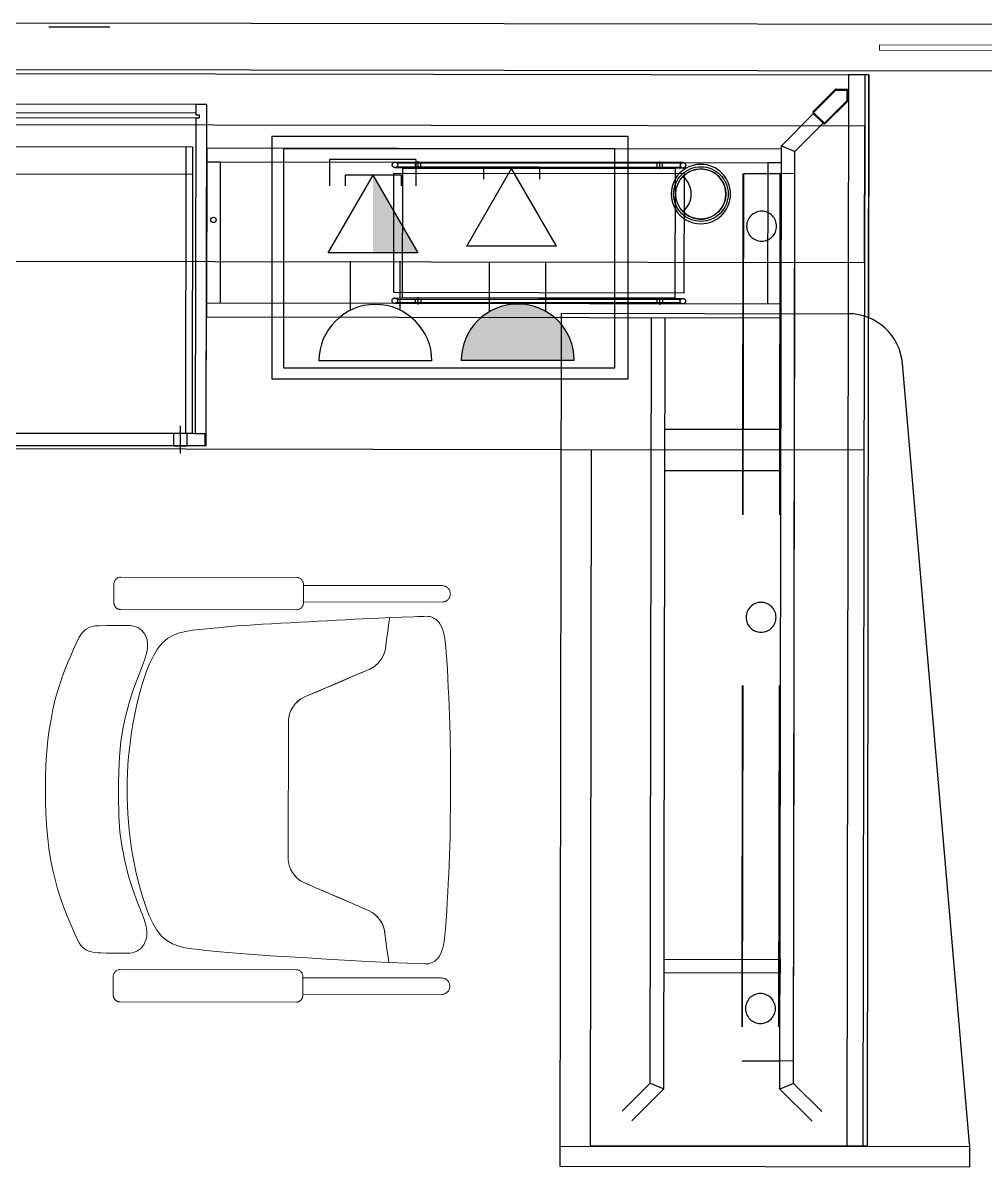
# Model space of a CAD drawing. Header units: inches. Extents: x 78 to 199, y 70 to 92.
# Drawn here: x 131.69 to 133.1, y 78.799 to 80.476 of the extents above; entities that cross this region are included whole.
import ezdxf
from ezdxf.enums import TextEntityAlignment as Align

# ---------------------------------------------------------------- set-up
doc = ezdxf.new("R2010")
doc.units = ezdxf.units.IN
doc.header["$MEASUREMENT"] = 0
for name, pattern in [('ACAD_ISO02W100', [15, 12, -3]), ('ACAD_ISO03W100', [30, 12, -18]), ('DASHED', [0.75, 0.5, -0.25]), ('DGN Style 2', [0.635854, 0.381513, -0.254342]), ('DGN Style 5', [15.868117, 6.800621, -9.067495]), ('HIDDEN', [0.375, 0.25, -0.125]), ('HIDDEN2', [0.1875, 0.125, -0.0625])]:
    doc.linetypes.add(name, pattern=pattern)
for name, color, linetype in [('1501', 6, 'Continuous'), ('A002_Pen02', 2, 'Continuous'), ('columns', 6, 'Continuous'), ('DIM', 152, 'Continuous'), ('EL. BLOCK', 3, 'Continuous'), ('ELE-OBJ', 7, 'Continuous'), ('ELEC-NORMAL', 7, 'Continuous'), ('Elevation', 1, 'Continuous'), ('L.C Risers', 130, 'Continuous'), ('PW', 4, 'Continuous')]:
    doc.layers.add(name, color=color, linetype=linetype)
doc.layers.add('A000_Non-Print', color=190, linetype='Continuous', plot=False)
for name, color, linetype, lineweight in [('ELECTRICAL', 3, 'Continuous', 9), ('GLASS-EEE', 140, 'Continuous', 5), ('HIDDEN-EEE', 6, 'HIDDEN', 9)]:
    doc.layers.add(name, color=color, linetype=linetype, lineweight=lineweight)
doc.layers.add('GOLDCLADDING', color=7, linetype='Continuous', true_color=0xffc20a)
doc.styles.add('ROMANS', font='romans.shx')

# ---------------------------------------------------------------- blocks, each defined once
blk = doc.blocks.new('GRWRFHRH')
at = {"color": 252, "ltscale": 3}
for p, q in [((-6.6849, 7.8037), (-8.4485, 7.8063)), ((-8.4486, 7.7383), (-6.685, 7.7357))]:
    blk.add_line(p, q, dxfattribs=at)
at = {"color": 252, "linetype": 'ACAD_ISO02W100', "ltscale": 3}
for p, q in [((-7.0786, 7.7303), (-7.0809, 6.1613)), ((-7.0486, 7.7302), (-7.0786, 7.7303)), ((-7.0509, 6.1612), (-7.0486, 7.7302)), ((-7.1769, 7.6264), (-7.1298, 7.6734)), ((-7.1569, 7.6181), (-7.1156, 7.6592)), ((-8.0187, 7.6227), (-8.0191, 7.3757)), ((-7.1769, 7.6214), (-8.0187, 7.6227)), ((-7.1789, 6.2444), (-7.1769, 7.6264)), ((-7.1769, 7.6264), (-7.1569, 7.6181)), ((-7.1589, 6.2527), (-7.1569, 7.6181)), ((-8.0188, 7.6027), (-7.9988, 7.6026)), ((-8.0188, 7.6027), (-7.1769, 7.6014)), ((-7.9988, 7.6026), (-7.9991, 7.3956)), ((-7.1969, 7.6014), (-7.1972, 7.3944)), ((-7.1769, 7.6014), (-7.1969, 7.6014)), ((-7.1772, 7.3944), (-8.0191, 7.3957)), ((-7.1773, 7.3744), (-7.1772, 7.3944)), ((-7.0569, 6.1612), (-7.0551, 7.3766)), ((-8.0191, 7.3757), (-7.1773, 7.3744)), ((-7.3689, 6.253), (-7.3673, 7.3747)), ((-7.3489, 6.2447), (-7.3473, 7.3747)), ((-7.1775, 7.2104), (-7.3475, 7.2107)), ((-7.0554, 7.1802), (-7.4994, 7.1809)), ((-7.4554, 7.1808), (-7.4569, 6.1618)), ((-7.3476, 7.1507), (-7.1776, 7.1504)), ((-7.3487, 6.4347), (-7.1787, 6.4344)), ((-7.1787, 6.4344), (-7.1787, 6.4144)), ((-7.1787, 6.4144), (-7.3487, 6.4147)), ((-7.3689, 6.253), (-7.4102, 6.2118)), ((-7.3689, 6.253), (-7.3489, 6.2447)), ((-7.1589, 6.2527), (-7.1789, 6.2444)), ((-7.1589, 6.2527), (-7.1178, 6.2114)), ((-7.3489, 6.2447), (-7.3961, 6.1977)), ((-7.1789, 6.2444), (-7.1319, 6.1973)), ((-7.4569, 6.1618), (-7.0569, 6.1612)), ((-7.0809, 6.1613), (-7.0509, 6.1612))]:
    blk.add_line(p, q, dxfattribs=at)
at = {"color": 252}
for p, q in [((-7.1301, 7.6766), (-7.0979, 7.7087)), ((-7.1292, 7.6757), (-7.097, 7.7078)), ((-7.0965, 7.7093), (-7.0816, 7.7093)), ((-7.0965, 7.708), (-7.0816, 7.708)), ((-7.0809, 7.7073), (-7.0809, 7.6924)), ((-7.0796, 7.7073), (-7.0796, 7.6924)), ((-7.0811, 7.6919), (-7.1133, 7.6598)), ((-7.0802, 7.691), (-7.1125, 7.6589)), ((-7.1153, 7.6589), (-7.1301, 7.6738)), ((-7.1144, 7.6598), (-7.1292, 7.6746))]:
    blk.add_line(p, q, dxfattribs=at)
at = {"color": 252, "linetype": 'DGN Style 2', "ltscale": 30}
for p, q in [((-8.0187, 7.6867), (-8.4187, 7.6873)), ((-8.0187, 7.6867), (-8.0347, 7.6867)), ((-8.0347, 7.6867), (-8.0347, 7.6717)), ((-8.0194, 7.2047), (-8.0187, 7.6867)), ((-8.0194, 7.1867), (-8.0187, 7.6867)), ((-8.4027, 7.6752), (-8.0347, 7.6747)), ((-8.0347, 7.6667), (-8.4027, 7.6672)), ((-8.0347, 7.6667), (-8.0354, 7.2047)), ((-8.0347, 7.6747), (-8.0347, 7.6717)), ((-8.0347, 7.6717), (-8.0297, 7.6717)), ((-8.0297, 7.6667), (-8.0347, 7.6667)), ((-8.0297, 7.6717), (-8.0297, 7.6667)), ((-8.3981, 7.6252), (-8.0393, 7.6247)), ((-8.0493, 7.6247), (-8.05, 7.2047)), ((-8.0393, 7.6247), (-8.04, 7.2047)), ((-8.3982, 7.5852), (-8.0394, 7.5847)), ((-8.0574, 7.2159, 0.1342), (-8.0574, 7.1756, 0.1342)), ((-8.4134, 7.2053), (-8.0254, 7.2047)), ((-8.04, 7.2047), (-8.3988, 7.2052)), ((-8.0674, 7.2047, 0.1342), (-8.0674, 7.1867, 0.1342)), ((-8.0474, 7.2047, 0.1342), (-8.0674, 7.2047, 0.1342)), ((-8.0474, 7.1867, 0.1342), (-8.0474, 7.2047, 0.1342)), ((-8.0354, 7.2047), (-8.0194, 7.2047)), ((-8.0254, 7.2047), (-8.0214, 7.2047)), ((-8.0214, 7.2047), (-8.0214, 7.1957)), ((-8.0214, 7.1957), (-8.0214, 7.1867)), ((-8.4194, 7.1873), (-8.0194, 7.1867)), ((-8.0214, 7.1867), (-8.4174, 7.1873)), ((-8.0674, 7.1867, 0.1342), (-8.0474, 7.1867, 0.1342))]:
    blk.add_line(p, q, dxfattribs=at)
at = {"color": 252, "linetype": 'DGN Style 5', "ltscale": 3}
for p, q in [((-7.3209, 7.6016), (-7.7429, 7.6023)), ((-7.7429, 7.5943), (-7.3209, 7.5936)), ((-7.3241, 7.6001), (-7.7398, 7.6008)), ((-7.7398, 7.5958), (-7.3241, 7.5951)), ((-7.7317, 7.4037), (-7.7314, 7.5937)), ((-7.7314, 7.5937), (-7.3324, 7.5931)), ((-7.7089, 7.5927), (-7.7089, 7.6037)), ((-7.3549, 7.5922), (-7.3549, 7.6032)), ((-7.3241, 7.6001), (-7.3241, 7.6001)), ((-7.7447, 7.4113), (-7.7445, 7.5863)), ((-7.7445, 7.5863), (-7.3195, 7.5856)), ((-7.3324, 7.5931), (-7.3327, 7.4031)), ((-7.3195, 7.5856), (-7.3197, 7.4106)), ((-7.3197, 7.4106), (-7.7447, 7.4113)), ((-7.7432, 7.4033), (-7.3212, 7.4026)), ((-7.3212, 7.3946), (-7.7432, 7.3953)), ((-7.7401, 7.4017), (-7.3244, 7.4011)), ((-7.3244, 7.3961), (-7.7401, 7.3968)), ((-7.3327, 7.4031), (-7.7317, 7.4037)), ((-7.7092, 7.4047), (-7.7092, 7.3937)), ((-7.3552, 7.4042), (-7.3552, 7.3932)), ((-7.3244, 7.3961), (-7.3244, 7.3961))]:
    blk.add_line(p, q, dxfattribs=at)
at = {"color": 252, "linetype": 'DASHED'}
for p, q in [((-7.2331, 7.5855, -0.0032), (-7.235, 6.2855, -0.0032)), ((-7.2327, 7.5855, -0.0032), (-7.2347, 6.2855, -0.0032)), ((-7.2327, 7.5855, -0.0032), (-7.2347, 6.2855, -0.0032)), ((-7.2324, 7.5855, -0.0032), (-7.2343, 6.2855, -0.0032)), ((-7.2331, 7.5855, -0.0032), (-7.1782, 7.5854, -0.0032)), ((-7.157, 7.5854, -0.0032), (-7.231, 7.5855, -0.0032)), ((-7.1789, 7.5854, -0.0032), (-7.1809, 6.2854, -0.0032)), ((-7.1782, 7.5854, -0.0032), (-7.1801, 6.2854, -0.0032)), ((-7.1589, 6.2854, -0.0032), (-7.157, 7.5854, -0.0032)), ((-7.235, 6.2855, -0.0032), (-7.1801, 6.2854, -0.0032)), ((-7.1589, 6.2854, -0.0032), (-7.2329, 6.2855, -0.0032))]:
    blk.add_line(p, q, dxfattribs=at)
at = {"color": 252, "lineweight": 25}
for p, q in [((-7.501, 6.1309), (-7.4991, 7.3809)), ((-7.4991, 7.3809), (-7.079, 7.3803)), ((-6.9011, 6.1642), (-6.9994, 7.3071)), ((-6.901, 6.13), (-6.9009, 6.1598)), ((-6.901, 6.13), (-7.501, 6.1309))]:
    blk.add_line(p, q, dxfattribs=at)
at = {"color": 252, "linetype": 'DGN Style 5', "ltscale": 3}
for centre in [(-7.7429, 7.5983), (-7.3209, 7.5976), (-7.7432, 7.3993), (-7.3212, 7.3986)]:
    blk.add_circle(centre, 0.004, dxfattribs=at)
at = {"color": 252, "linetype": 'ACAD_ISO02W100', "ltscale": 3}
blk.add_circle((-7.2948, 7.5556), 0.04, dxfattribs=at)
at = {"color": 252, "ltscale": 3}
blk.add_circle((-8.0089, 7.5177), 0.004, dxfattribs=at)
at = {"color": 252}
for centre, radius, start, end in [((-7.0965, 7.7073), 0.002, 89.915, 134.915), ((-7.0965, 7.7073), 0.00075, 89.915, 134.915), ((-7.0816, 7.7073), 0.002, 359.915, 89.915), ((-7.0816, 7.7073), 0.00075, 359.915, 89.915), ((-7.0816, 7.6924), 0.00075, 314.915, 359.915), ((-7.0816, 7.6924), 0.002, 314.915, 359.915), ((-7.1287, 7.6752), 0.002, 134.915, 224.915), ((-7.1287, 7.6752), 0.00075, 134.915, 224.915), ((-7.1139, 7.6603), 0.002, 224.915, 314.915), ((-7.1139, 7.6603), 0.00075, 224.915, 314.915)]:
    blk.add_arc(centre, radius, start, end, dxfattribs=at)
at = {"color": 252, "lineweight": 25}
for centre, radius, start, end in [((-7.0791, 7.3003), 0.08, 4.915, 89.915), ((-6.9509, 6.1599), 0.05, 359.915, 4.915)]:
    blk.add_arc(centre, radius, start, end, dxfattribs=at)
at = {"color": 252, "linetype": 'DASHED', "extrusion": (0, 0, -1)}
for centre, major_axis, start_param, end_param in [((-7.2058, 7.5085, -0.0032), (-0.0155, 0.0155), 0.786882, 7.070067), ((-7.2066, 6.9355, -0.0032), (0.0155, 0.0155), -0.783914, 5.499271), ((-7.2075, 6.3624, -0.0032), (-0.0155, 0.0155), 0.786882, 7.070067)]:
    blk.add_ellipse(centre, major_axis=major_axis, ratio=1, start_param=start_param, end_param=end_param, dxfattribs=at)
at = {"layer": '1501', "color": 252}
blk.add_lwpolyline([(-7.3211, 7.5812, -0.461701), (-7.3212, 7.53, 2.461701)], format="xyb", close=True, dxfattribs=at)
at = {"layer": 'A000_Non-Print', "color": 252}
for p, q in [((-7.0547, 7.6552), (-8.4427, 7.6573)), ((-7.055, 7.4552), (-7.0547, 7.6552)), ((-8.443, 7.4573), (-7.055, 7.4552))]:
    blk.add_line(p, q, dxfattribs=at)
at = {"layer": 'A002_Pen02', "color": 252}
for p, q in [((-8.4486, 7.7323), (-7.0486, 7.7302)), ((-7.0546, 7.7302), (-7.0551, 7.3766)), ((-7.0486, 7.7302), (-7.0491, 7.3744)), ((-7.4994, 7.1809), (-8.4494, 7.1823))]:
    blk.add_line(p, q, dxfattribs=at)
at = {"layer": 'A002_Pen02', "color": 252, "linetype": 'DGN Style 5'}
for p, q in [((-7.7129, 7.5957), (-7.7129, 7.6007)), ((-7.7049, 7.5957), (-7.7049, 7.6007)), ((-7.3589, 7.5952), (-7.3589, 7.6002)), ((-7.3509, 7.5952), (-7.3509, 7.6002)), ((-7.7132, 7.4017), (-7.7132, 7.3967)), ((-7.7052, 7.4017), (-7.7052, 7.3967)), ((-7.3592, 7.4012), (-7.3592, 7.3962)), ((-7.3512, 7.4012), (-7.3512, 7.3962))]:
    blk.add_line(p, q, dxfattribs=at)
at = {"layer": 'A002_Pen02', "color": 252, "linetype": 'ACAD_ISO03W100'}
blk.add_line((-7.5009, 6.1609), (-6.9009, 6.16), dxfattribs=at)
at = {"layer": 'columns', "color": 252}
blk.add_line((-8.2498, 7.8004), (-8.1605, 7.8006), dxfattribs=at)
at = {"layer": 'DIM', "color": 252}
for points in [[(-7.2949, 7.5121, 1), (-7.2948, 7.5991, 1)], [(-7.2948, 7.5923, -1), (-7.2949, 7.5189, -1)]]:
    blk.add_lwpolyline(points, format="xyb", close=True, dxfattribs=at)
at = {"layer": 'GLASS-EEE', "color": 252, "ltscale": 3}
for p, q in [((-6.6849, 7.7737), (-7.0329, 7.7742)), ((-7.0329, 7.7742), (-7.0329, 7.7662)), ((-7.0329, 7.7662), (-6.6849, 7.7657))]:
    blk.add_line(p, q, dxfattribs=at)
at = {"layer": 'HIDDEN-EEE', "color": 252, "linetype": 'HIDDEN2', "ltscale": 300}
for p, q in [((-7.887, 6.9939), (-8.1447, 6.9943)), ((-8.1547, 6.9843), (-8.1547, 6.9569)), ((-7.8771, 6.9565), (-7.877, 6.9839)), ((-7.877, 6.9822), (-7.6738, 6.9819)), ((-7.8771, 6.9582), (-7.6738, 6.9579)), ((-8.1448, 6.9469), (-7.8871, 6.9465)), ((-8.1763, 6.9231, 0.4194), (-8.1819, 6.9228, 0.4194)), ((-8.1648, 6.9235, 0.4194), (-8.1763, 6.9231, 0.4194)), ((-8.1564, 6.9236, 0.4194), (-8.1648, 6.9235, 0.4194)), ((-8.1479, 6.9236, 0.4194), (-8.1564, 6.9236, 0.4194)), ((-8.1384, 6.9234, 0.4194), (-8.1479, 6.9236, 0.4194)), ((-8.13, 6.9233, 0.4194), (-8.1384, 6.9234, 0.4194)), ((-8.1262, 6.9227, 0.4194), (-8.13, 6.9233, 0.4194)), ((-7.9621, 6.9237), (-7.9742, 6.9228)), ((-7.9497, 6.9245), (-7.9621, 6.9237)), ((-7.9368, 6.9253), (-7.9497, 6.9245)), ((-7.9237, 6.926), (-7.9368, 6.9253)), ((-7.9102, 6.9268), (-7.9237, 6.926)), ((-7.8967, 6.9275), (-7.9102, 6.9268)), ((-7.883, 6.9282), (-7.8967, 6.9275)), ((-7.8693, 6.929), (-7.883, 6.9282)), ((-7.8556, 6.9298), (-7.8693, 6.929)), ((-7.8421, 6.9305), (-7.8556, 6.9298)), ((-7.8288, 6.9313), (-7.8421, 6.9305)), ((-7.8157, 6.932), (-7.8288, 6.9313)), ((-7.803, 6.9327), (-7.8157, 6.932)), ((-7.7907, 6.9333), (-7.803, 6.9327)), ((-7.7789, 6.9339), (-7.7907, 6.9333)), ((-7.7677, 6.9343), (-7.7789, 6.9339)), ((-7.7572, 6.9348), (-7.7677, 6.9343)), ((-7.7507, 6.935), (-7.7572, 6.9348)), ((-7.7523, 6.9234), (-7.753, 6.9182)), ((-7.7529, 6.9188), (-7.7522, 6.924)), ((-7.7518, 6.9273), (-7.7523, 6.9234)), ((-7.7522, 6.924), (-7.7517, 6.9278)), ((-7.7514, 6.9301), (-7.7518, 6.9273)), ((-7.7517, 6.9278), (-7.7513, 6.9305)), ((-7.7511, 6.932), (-7.7514, 6.9301)), ((-7.7513, 6.9305), (-7.7511, 6.9323)), ((-7.7511, 6.9323), (-7.7507, 6.935)), ((-7.751, 6.9331), (-7.7511, 6.932)), ((-7.7508, 6.9342), (-7.751, 6.9331)), ((-7.7507, 6.935), (-7.7508, 6.9342)), ((-7.7159, 6.9363), (-7.7507, 6.935)), ((-7.7101, 6.9365), (-7.7159, 6.9363)), ((-7.7006, 6.9369), (-7.7101, 6.9365)), ((-7.697, 6.937), (-7.7006, 6.9369)), ((-7.6939, 6.9367), (-7.697, 6.937)), ((-7.692, 6.9366), (-7.6939, 6.9367)), ((-7.69, 6.936), (-7.692, 6.9366)), ((-7.6881, 6.9352), (-7.69, 6.936)), ((-7.6853, 6.934), (-7.6881, 6.9352)), ((-7.6833, 6.9328), (-7.6853, 6.934)), ((-7.6813, 6.931), (-7.6833, 6.9328)), ((-7.6789, 6.9286), (-7.6813, 6.931)), ((-7.6771, 6.9261), (-7.6789, 6.9286)), ((-7.6751, 6.9224), (-7.6771, 6.9261)), ((-8.2055, 6.9064, 0.4194), (-8.2102, 6.8969, 0.4194)), ((-8.2017, 6.9125, 0.4194), (-8.2055, 6.9064, 0.4194)), ((-8.1965, 6.9176, 0.4194), (-8.2017, 6.9125, 0.4194)), ((-8.1899, 6.921, 0.4194), (-8.1965, 6.9176, 0.4194)), ((-8.1819, 6.9228, 0.4194), (-8.1899, 6.921, 0.4194)), ((-8.1197, 6.9206, 0.4194), (-8.1262, 6.9227, 0.4194)), ((-8.1166, 6.9186, 0.4194), (-8.1197, 6.9206, 0.4194)), ((-8.1138, 6.916, 0.4194), (-8.1166, 6.9186, 0.4194)), ((-8.1094, 6.9108, 0.4194), (-8.1138, 6.916, 0.4194)), ((-8.1065, 6.9039, 0.4194), (-8.1094, 6.9108, 0.4194)), ((-8.0676, 6.9094), (-8.076, 6.9046)), ((-8.0586, 6.9127), (-8.0676, 6.9094)), ((-8.0492, 6.9149), (-8.0586, 6.9127)), ((-8.0393, 6.9165), (-8.0492, 6.9149)), ((-8.0291, 6.9176), (-8.0393, 6.9165)), ((-8.0187, 6.9187), (-8.0291, 6.9176)), ((-8.0081, 6.9198), (-8.0187, 6.9187)), ((-7.9971, 6.9208), (-8.0081, 6.9198)), ((-7.9858, 6.9218), (-7.9971, 6.9208)), ((-7.9742, 6.9228), (-7.9858, 6.9218)), ((-7.7551, 6.9034), (-7.7539, 6.912)), ((-7.754, 6.9113), (-7.7551, 6.9034)), ((-7.753, 6.9182), (-7.754, 6.9113)), ((-7.7539, 6.912), (-7.7529, 6.9188)), ((-7.6736, 6.9192), (-7.6751, 6.9224)), ((-7.6725, 6.9152), (-7.6736, 6.9192)), ((-7.6712, 6.9111), (-7.6725, 6.9152)), ((-7.6699, 6.9045), (-7.6712, 6.9111)), ((-8.2102, 6.8969, 0.4194), (-8.2138, 6.8888, 0.4194)), ((-8.1054, 6.8993, 0.4194), (-8.1065, 6.9039, 0.4194)), ((-8.1064, 6.8844, 0.4194), (-8.1054, 6.8899, 0.4194)), ((-8.1054, 6.8899, 0.4194), (-8.1054, 6.8993, 0.4194)), ((-8.0836, 6.8981), (-8.0906, 6.8895)), ((-8.076, 6.9046), (-8.0836, 6.8981)), ((-7.7565, 6.8932), (-7.7579, 6.8855)), ((-7.7579, 6.8855), (-7.7569, 6.8904)), ((-7.7569, 6.8904), (-7.7565, 6.8932)), ((-7.7551, 6.9034), (-7.7565, 6.8932)), ((-7.7565, 6.8932), (-7.7551, 6.9034)), ((-7.6688, 6.8957), (-7.6699, 6.9045)), ((-7.6677, 6.885), (-7.6688, 6.8957)), ((-8.218, 6.8792, 0.4194), (-8.2227, 6.8683, 0.4194)), ((-8.2138, 6.8888, 0.4194), (-8.218, 6.8792, 0.4194)), ((-8.1099, 6.8727, 0.4194), (-8.1064, 6.8844, 0.4194)), ((-8.0968, 6.8792), (-8.1023, 6.8675)), ((-8.0906, 6.8895), (-8.0968, 6.8792)), ((-7.7617, 6.8762), (-7.7644, 6.872)), ((-7.7644, 6.872), (-7.7617, 6.8762)), ((-7.7617, 6.8762), (-7.7591, 6.8817)), ((-7.7594, 6.881), (-7.7617, 6.8762)), ((-7.7579, 6.8855), (-7.7594, 6.881)), ((-7.7591, 6.8817), (-7.7579, 6.8855)), ((-7.6669, 6.8728), (-7.6677, 6.885)), ((-8.2274, 6.8563, 0.4194), (-8.2321, 6.8434, 0.4194)), ((-8.2227, 6.8683, 0.4194), (-8.2274, 6.8563, 0.4194)), ((-8.1255, 6.8318, 0.4194), (-8.1154, 6.8584, 0.4194)), ((-8.1154, 6.8584, 0.4194), (-8.1099, 6.8727, 0.4194)), ((-8.1023, 6.8675), (-8.1072, 6.855)), ((-7.7964, 6.8525), (-7.7855, 6.8571)), ((-7.7855, 6.8571), (-7.7909, 6.8548)), ((-7.7799, 6.8595), (-7.7855, 6.8571)), ((-7.7855, 6.8571), (-7.7799, 6.8595)), ((-7.7799, 6.8595), (-7.7726, 6.8639)), ((-7.7755, 6.8618), (-7.7799, 6.8595)), ((-7.7726, 6.8639), (-7.7755, 6.8618)), ((-7.7726, 6.8639), (-7.7677, 6.8681)), ((-7.7714, 6.8647), (-7.7726, 6.8639)), ((-7.7674, 6.8685), (-7.7714, 6.8647)), ((-7.7677, 6.8681), (-7.7644, 6.872)), ((-7.7644, 6.872), (-7.7674, 6.8685)), ((-7.6661, 6.8595), (-7.6669, 6.8728)), ((-7.6655, 6.8458), (-7.6661, 6.8595)), ((-8.2321, 6.8434, 0.4194), (-8.2365, 6.8297, 0.4194)), ((-8.1116, 6.8419), (-8.1155, 6.8288)), ((-8.1072, 6.855), (-8.1116, 6.8419)), ((-7.7987, 6.8515), (-7.8581, 6.8262)), ((-7.832, 6.8373), (-7.8195, 6.8426)), ((-7.8195, 6.8426), (-7.8077, 6.8476)), ((-7.8077, 6.8476), (-7.7964, 6.8525)), ((-7.7909, 6.8548), (-7.7987, 6.8515)), ((-7.6648, 6.8321), (-7.6655, 6.8458)), ((-8.2365, 6.8297, 0.4194), (-8.2405, 6.8154, 0.4194)), ((-8.1291, 6.8212, 0.4194), (-8.1255, 6.8318, 0.4194)), ((-8.1155, 6.8288), (-8.1189, 6.816)), ((-7.874, 6.8194), (-7.8561, 6.827)), ((-7.8581, 6.8262), (-7.874, 6.8194)), ((-7.8561, 6.827), (-7.8452, 6.8317)), ((-7.8452, 6.8317), (-7.832, 6.8373)), ((-7.6642, 6.8184), (-7.6648, 6.8321)), ((-8.2405, 6.8154, 0.4194), (-8.244, 6.8006, 0.4194)), ((-8.1384, 6.7883, 0.4194), (-8.1325, 6.8103, 0.4194)), ((-8.1325, 6.8103, 0.4194), (-8.1291, 6.8212, 0.4194)), ((-8.1189, 6.816), (-8.1219, 6.8035)), ((-7.8892, 6.8086), (-7.8926, 6.804)), ((-7.8926, 6.804), (-7.8892, 6.8086)), ((-7.8851, 6.8126), (-7.8892, 6.8086)), ((-7.8892, 6.8086), (-7.8854, 6.8123)), ((-7.8854, 6.8123), (-7.8806, 6.816)), ((-7.8806, 6.816), (-7.8851, 6.8126)), ((-7.874, 6.8194), (-7.8806, 6.816)), ((-7.8806, 6.816), (-7.874, 6.8194)), ((-7.6636, 6.8047), (-7.6642, 6.8184)), ((-8.244, 6.8006, 0.4194), (-8.2468, 6.7859, 0.4194)), ((-8.1246, 6.7912), (-8.1269, 6.7791)), ((-8.1219, 6.8035), (-8.1246, 6.7912)), ((-7.8973, 6.7937), (-7.8987, 6.7861)), ((-7.8986, 6.7881), (-7.8973, 6.7937)), ((-7.8953, 6.7991), (-7.8973, 6.7937)), ((-7.8973, 6.7937), (-7.8953, 6.7991)), ((-7.8926, 6.804), (-7.8953, 6.7991)), ((-7.8953, 6.7991), (-7.8926, 6.804)), ((-7.663, 6.7911), (-7.6636, 6.8047)), ((-7.6625, 6.7774), (-7.663, 6.7911)), ((-8.2468, 6.7859, 0.4194), (-8.2495, 6.7706, 0.4194)), ((-8.1444, 6.7539, 0.4194), (-8.1408, 6.777, 0.4194)), ((-8.1408, 6.777, 0.4194), (-8.1384, 6.7883, 0.4194)), ((-8.1269, 6.7791), (-8.1289, 6.767)), ((-7.899, 6.7732), (-7.8995, 6.5924)), ((-7.8995, 6.5925), (-7.899, 6.7732)), ((-7.8987, 6.7861), (-7.899, 6.7824)), ((-7.899, 6.7824), (-7.8987, 6.7861)), ((-7.899, 6.7824), (-7.899, 6.7732)), ((-7.899, 6.7732), (-7.899, 6.7824)), ((-7.8987, 6.7861), (-7.8986, 6.7881)), ((-7.6622, 6.7638), (-7.6625, 6.7774)), ((-8.2514, 6.7558, 0.4194), (-8.2538, 6.7282, 0.4194)), ((-8.2495, 6.7706, 0.4194), (-8.2514, 6.7558, 0.4194)), ((-8.1289, 6.767), (-8.1306, 6.7551)), ((-7.6619, 6.7502), (-7.6622, 6.7638)), ((-8.1466, 6.731, 0.4194), (-8.1444, 6.7539, 0.4194)), ((-8.132, 6.7432), (-8.1332, 6.7312)), ((-8.1306, 6.7551), (-8.132, 6.7432)), ((-7.6618, 6.7366), (-7.6619, 6.7502)), ((-8.2538, 6.7282, 0.4194), (-8.2548, 6.7048, 0.4194)), ((-8.1477, 6.7103, 0.4194), (-8.1466, 6.731, 0.4194)), ((-8.1332, 6.7312), (-8.1341, 6.7193)), ((-7.6617, 6.723), (-7.6618, 6.7366)), ((-7.6616, 6.7094), (-7.6617, 6.723)), ((-8.148, 6.6921, 0.4194), (-8.1477, 6.7103, 0.4194)), ((-8.1348, 6.7073), (-8.1352, 6.6954)), ((-8.1341, 6.7193), (-8.1348, 6.7073)), ((-7.6617, 6.6958), (-7.6616, 6.7094)), ((-8.2548, 6.7048, 0.4194), (-8.255, 6.6838, 0.4194)), ((-8.1481, 6.6741, 0.4194), (-8.148, 6.6921, 0.4194)), ((-8.1352, 6.6954), (-8.1353, 6.6834)), ((-7.6617, 6.6822), (-7.6617, 6.6958)), ((-8.255, 6.6838, 0.4194), (-8.2549, 6.6627, 0.4194)), ((-8.1475, 6.6441, 0.4194), (-8.1481, 6.6741, 0.4194)), ((-8.1353, 6.6834), (-8.1353, 6.6715)), ((-7.6617, 6.6686), (-7.6617, 6.6822)), ((-8.2549, 6.6627, 0.4194), (-8.2545, 6.6514, 0.4194)), ((-8.1353, 6.6715), (-8.1349, 6.6596)), ((-8.1349, 6.6596), (-8.1343, 6.6476)), ((-7.6619, 6.6414), (-7.6618, 6.655)), ((-7.6618, 6.655), (-7.6617, 6.6686)), ((-8.2545, 6.6514, 0.4194), (-8.2539, 6.6392, 0.4194)), ((-8.2539, 6.6392, 0.4194), (-8.253, 6.6258, 0.4194)), ((-8.1458, 6.6212, 0.4194), (-8.1475, 6.6441, 0.4194)), ((-8.1343, 6.6476), (-8.1334, 6.6357)), ((-7.662, 6.6278), (-7.6619, 6.6414)), ((-8.253, 6.6258, 0.4194), (-8.2516, 6.6115, 0.4194)), ((-8.1334, 6.6357), (-8.1323, 6.6237)), ((-8.1323, 6.6237), (-8.1309, 6.6118)), ((-7.6623, 6.6142), (-7.662, 6.6278)), ((-8.2516, 6.6115, 0.4194), (-8.2499, 6.5969, 0.4194)), ((-8.1432, 6.6013, 0.4194), (-8.1458, 6.6212, 0.4194)), ((-8.1309, 6.6118), (-8.1293, 6.5998)), ((-7.6626, 6.6006), (-7.6623, 6.6142)), ((-8.2499, 6.5969, 0.4194), (-8.2474, 6.5815, 0.4194)), ((-8.1389, 6.5786, 0.4194), (-8.1432, 6.6013, 0.4194)), ((-8.1293, 6.5998), (-8.1272, 6.5878)), ((-7.8992, 6.5795), (-7.8995, 6.5925)), ((-7.8995, 6.5924), (-7.8992, 6.5795)), ((-7.663, 6.587), (-7.6626, 6.6006)), ((-8.2474, 6.5815, 0.4194), (-8.2446, 6.5668, 0.4194)), ((-8.1332, 6.5565, 0.4194), (-8.1389, 6.5786, 0.4194)), ((-8.1272, 6.5878), (-8.1251, 6.5757)), ((-8.1251, 6.5757), (-8.1226, 6.5633)), ((-7.8992, 6.5795), (-7.8991, 6.5776)), ((-7.8991, 6.5776), (-7.8992, 6.5795)), ((-7.8991, 6.5776), (-7.8979, 6.572)), ((-7.8979, 6.572), (-7.8991, 6.5776)), ((-7.8979, 6.572), (-7.8959, 6.5665)), ((-7.8959, 6.5665), (-7.8979, 6.572)), ((-7.6642, 6.5598), (-7.6636, 6.5734)), ((-7.6636, 6.5734), (-7.663, 6.587)), ((-8.2446, 6.5668, 0.4194), (-8.2373, 6.5377, 0.4194)), ((-8.1263, 6.5351, 0.4194), (-8.1332, 6.5565, 0.4194)), ((-8.1226, 6.5633), (-8.1196, 6.5508)), ((-7.8959, 6.5665), (-7.8932, 6.5616)), ((-7.8932, 6.5616), (-7.8959, 6.5665)), ((-7.8932, 6.5616), (-7.8898, 6.5571)), ((-7.8898, 6.5571), (-7.8932, 6.5616)), ((-7.8898, 6.5571), (-7.8894, 6.5566)), ((-7.8861, 6.5533), (-7.8898, 6.5571)), ((-7.8894, 6.5566), (-7.8858, 6.553)), ((-7.6649, 6.5461), (-7.6642, 6.5598)), ((-8.2373, 6.5377, 0.4194), (-8.233, 6.524, 0.4194)), ((-8.1196, 6.5508), (-8.1162, 6.538)), ((-8.1162, 6.538), (-8.1124, 6.5248)), ((-7.8813, 6.5496), (-7.8861, 6.5533)), ((-7.8858, 6.553), (-7.8812, 6.5496)), ((-7.8762, 6.5468), (-7.8813, 6.5496)), ((-7.8812, 6.5496), (-7.8762, 6.5468)), ((-7.8762, 6.5468), (-7.8727, 6.5453)), ((-7.8588, 6.5393), (-7.8762, 6.5468)), ((-7.8727, 6.5453), (-7.8588, 6.5393)), ((-7.8588, 6.5393), (-7.8459, 6.5337)), ((-7.8417, 6.5319), (-7.8588, 6.5393)), ((-7.6656, 6.5324), (-7.6649, 6.5461)), ((-8.233, 6.524, 0.4194), (-8.228, 6.5106, 0.4194)), ((-8.1194, 6.5162, 0.4194), (-8.1263, 6.5351, 0.4194)), ((-8.1124, 6.5248), (-8.1081, 6.5118)), ((-7.8459, 6.5337), (-7.8328, 6.528)), ((-7.8254, 6.5248), (-7.8417, 6.5319)), ((-7.8328, 6.528), (-7.8204, 6.5227)), ((-7.8085, 6.5176), (-7.8254, 6.5248)), ((-7.8204, 6.5227), (-7.8085, 6.5176)), ((-7.6663, 6.5186), (-7.6656, 6.5324)), ((-8.228, 6.5106, 0.4194), (-8.2236, 6.4991, 0.4194)), ((-8.1135, 6.5009, 0.4194), (-8.1194, 6.5162, 0.4194)), ((-8.1081, 6.5118), (-8.1033, 6.4992)), ((-7.8085, 6.5176), (-7.7973, 6.5127)), ((-7.7918, 6.5103), (-7.8085, 6.5176)), ((-7.7973, 6.5127), (-7.7865, 6.508)), ((-7.7809, 6.5056), (-7.7918, 6.5103)), ((-7.7865, 6.508), (-7.7809, 6.5056)), ((-7.7809, 6.5056), (-7.7764, 6.5032)), ((-7.7764, 6.5032), (-7.7809, 6.5056)), ((-7.6679, 6.4917), (-7.6671, 6.5049)), ((-7.6671, 6.5049), (-7.6663, 6.5186)), ((-8.2236, 6.4991, 0.4194), (-8.2149, 6.4785, 0.4194)), ((-8.1108, 6.4941, 0.4194), (-8.1135, 6.5009, 0.4194)), ((-8.1089, 6.4881, 0.4194), (-8.1108, 6.4941, 0.4194)), ((-8.1075, 6.4823, 0.4194), (-8.1089, 6.4881, 0.4194)), ((-8.1033, 6.4992), (-8.0978, 6.4875)), ((-8.0978, 6.4875), (-8.0916, 6.4772)), ((-7.7764, 6.5032), (-7.7723, 6.5003)), ((-7.7723, 6.5003), (-7.7764, 6.5032)), ((-7.7723, 6.5003), (-7.7669, 6.4948)), ((-7.7684, 6.4965), (-7.7723, 6.5003)), ((-7.7654, 6.493), (-7.7684, 6.4965)), ((-7.7669, 6.4948), (-7.7654, 6.493)), ((-7.7654, 6.493), (-7.7614, 6.4861)), ((-7.7627, 6.4888), (-7.7654, 6.493)), ((-7.7605, 6.4842), (-7.7627, 6.4888)), ((-7.6688, 6.4795), (-7.6679, 6.4917)), ((-8.2149, 6.4785, 0.4194), (-8.209, 6.465, 0.4194)), ((-8.1065, 6.4768, 0.4194), (-8.1075, 6.4823, 0.4194)), ((-8.1063, 6.4726, 0.4194), (-8.1065, 6.4768, 0.4194)), ((-8.1065, 6.4674, 0.4194), (-8.1063, 6.4726, 0.4194)), ((-8.0916, 6.4772), (-8.0848, 6.4686)), ((-7.7614, 6.4861), (-7.7602, 6.4833)), ((-7.7589, 6.4795), (-7.7605, 6.4842)), ((-7.7602, 6.4833), (-7.758, 6.4747)), ((-7.7576, 6.4718), (-7.7589, 6.4795)), ((-7.758, 6.4747), (-7.7576, 6.4718)), ((-7.7576, 6.4718), (-7.7562, 6.4616)), ((-7.7563, 6.4622), (-7.7576, 6.4718)), ((-7.6699, 6.4698), (-7.6688, 6.4795)), ((-8.209, 6.465, 0.4194), (-8.2054, 6.4585, 0.4194)), ((-8.2054, 6.4585, 0.4194), (-8.2029, 6.4547, 0.4194)), ((-8.2029, 6.4547, 0.4194), (-8.2004, 6.452, 0.4194)), ((-8.1131, 6.4526, 0.4194), (-8.1106, 6.4559, 0.4194)), ((-8.1106, 6.4559, 0.4194), (-8.1077, 6.4628, 0.4194)), ((-8.1077, 6.4628, 0.4194), (-8.1065, 6.4674, 0.4194)), ((-8.0848, 6.4686), (-8.0771, 6.462)), ((-8.0771, 6.462), (-8.0688, 6.4572)), ((-8.0688, 6.4572), (-8.0598, 6.4538)), ((-8.0598, 6.4538), (-8.0504, 6.4515)), ((-7.7551, 6.4529), (-7.7563, 6.4622)), ((-7.7562, 6.4616), (-7.7551, 6.4529)), ((-7.6723, 6.4533), (-7.6719, 6.456)), ((-7.6719, 6.456), (-7.6711, 6.46)), ((-7.6711, 6.46), (-7.6709, 6.4616)), ((-7.6709, 6.4616), (-7.6699, 6.4688)), ((-7.6699, 6.4688), (-7.6699, 6.4698)), ((-8.2004, 6.452, 0.4194), (-8.1977, 6.4496, 0.4194)), ((-8.1977, 6.4496, 0.4194), (-8.1947, 6.4479, 0.4194)), ((-8.1947, 6.4479, 0.4194), (-8.1912, 6.4462, 0.4194)), ((-8.1912, 6.4462, 0.4194), (-8.1875, 6.4453, 0.4194)), ((-8.1875, 6.4453, 0.4194), (-8.1831, 6.4443, 0.4194)), ((-8.1831, 6.4443, 0.4194), (-8.1775, 6.444, 0.4194)), ((-8.1775, 6.444, 0.4194), (-8.1736, 6.4438, 0.4194)), ((-8.1736, 6.4438, 0.4194), (-8.166, 6.4435, 0.4194)), ((-8.166, 6.4435, 0.4194), (-8.1313, 6.4436, 0.4194)), ((-8.166, 6.4435, 0.4194), (-8.166, 6.4435, 0.4194)), ((-8.1313, 6.4436, 0.4194), (-8.1275, 6.4441, 0.4194)), ((-8.1275, 6.4441, 0.4194), (-8.121, 6.4462, 0.4194)), ((-8.121, 6.4462, 0.4194), (-8.1159, 6.4499, 0.4194)), ((-8.1159, 6.4499, 0.4194), (-8.1131, 6.4526, 0.4194)), ((-8.0504, 6.4515), (-8.0405, 6.4499)), ((-8.0405, 6.4499), (-8.0303, 6.4487)), ((-8.0303, 6.4487), (-8.0199, 6.4476)), ((-8.0199, 6.4476), (-8.0093, 6.4465)), ((-8.0093, 6.4465), (-7.9983, 6.4454)), ((-7.9983, 6.4454), (-7.9871, 6.4443)), ((-7.9871, 6.4443), (-7.9754, 6.4433)), ((-7.9754, 6.4433), (-7.9509, 6.4414)), ((-7.9509, 6.4414), (-7.9249, 6.4398)), ((-7.9249, 6.4398), (-7.8979, 6.4382)), ((-7.8979, 6.4382), (-7.8706, 6.4365)), ((-7.7551, 6.4529), (-7.7542, 6.4461)), ((-7.7531, 6.4376), (-7.7551, 6.4529)), ((-7.7542, 6.4461), (-7.7531, 6.4376)), ((-7.7531, 6.4376), (-7.7526, 6.4344)), ((-7.752, 6.4299), (-7.7531, 6.4376)), ((-7.6801, 6.4359), (-7.6783, 6.4384)), ((-7.6783, 6.4384), (-7.6763, 6.4421)), ((-7.6763, 6.4421), (-7.6748, 6.4453)), ((-7.6748, 6.4453), (-7.6733, 6.4505)), ((-7.6733, 6.4505), (-7.6723, 6.4533)), ((-7.8706, 6.4365), (-7.8434, 6.4348)), ((-7.8434, 6.4348), (-7.817, 6.4332)), ((-7.817, 6.4332), (-7.792, 6.4318)), ((-7.792, 6.4318), (-7.752, 6.4299)), ((-7.7526, 6.4344), (-7.7523, 6.4316)), ((-7.7523, 6.4316), (-7.7521, 6.4307)), ((-7.7521, 6.4307), (-7.752, 6.4299)), ((-7.752, 6.4299), (-7.6983, 6.4276)), ((-7.752, 6.4299), (-7.752, 6.4299)), ((-7.6983, 6.4276), (-7.6953, 6.4279)), ((-7.6953, 6.4279), (-7.6933, 6.428)), ((-7.6933, 6.428), (-7.6913, 6.4286)), ((-7.6913, 6.4286), (-7.6894, 6.4294)), ((-7.6894, 6.4294), (-7.6866, 6.4306)), ((-7.6866, 6.4306), (-7.6846, 6.4318)), ((-7.6846, 6.4318), (-7.6826, 6.4336)), ((-7.6826, 6.4336), (-7.6801, 6.4359)), ((-8.1556, 6.3821), (-8.1556, 6.4096)), ((-8.1455, 6.4195), (-7.8879, 6.4192)), ((-7.8779, 6.4091), (-7.8779, 6.3817)), ((-7.8779, 6.4074), (-7.6746, 6.4071)), ((-7.888, 6.3717), (-8.1456, 6.3721)), ((-7.8779, 6.3834), (-7.6747, 6.3831))]:
    blk.add_line(p, q, dxfattribs=at)
for centre, radius, start, end in [((-8.1447, 6.9843), 0.01, 89.915, 179.915), ((-7.887, 6.9839), 0.01, 359.915, 89.915), ((-7.6738, 6.9699), 0.012, 269.915, 89.915), ((-8.1447, 6.9569), 0.01, 179.915, 269.915), ((-7.8871, 6.9565), 0.01, 269.915, 359.915), ((-8.1456, 6.4095), 0.01, 89.915, 179.915), ((-7.8879, 6.4092), 0.01, 359.915, 89.915), ((-7.6746, 6.3951), 0.012, 269.915, 89.915), ((-8.1456, 6.3821), 0.01, 179.915, 269.915), ((-7.8879, 6.3817), 0.01, 269.915, 359.915)]:
    blk.add_arc(centre, radius, start, end, dxfattribs=at)
at = {"color": 252, "style": 'ROMANS'}
for p in [(-5.1176, 7.4592, 0), (3.1653, 4.7064, 0), (-5.1176, 4.6287, 0)]:
    blk.add_attdef('ELEV', text='', height=0.1035, dxfattribs=at).set_placement(p, align=Align.BOTTOM_LEFT)
for p in [(-5.1176, 7.3903, 0), (3.1653, 4.6376, 0), (-5.1176, 4.5599, 0)]:
    blk.add_attdef('LEVEL', text='', height=0.1035, dxfattribs=at).set_placement(p, align=Align.TOP_LEFT)
blk = doc.blocks.new('wetwetwet')
at = {"layer": 'ELE-OBJ', "color": 3}
for p, q in [((-174.2, 0), (174.2, 0)), ((-76.2, -156.7), (-76.2, -307.2)), ((76.2, -156.7), (76.2, -307.2))]:
    blk.add_line(p, q, dxfattribs=at)
blk.add_ellipse((0, 0), major_axis=(-123.2, -123.2), ratio=1, start_param=-0.785398, end_param=2.356194, dxfattribs=at)
blk = doc.blocks.new('FDFDD')
at = {"layer": 'Elevation', "lineweight": -3, "ltscale": 0.05, "transparency": 33554658}
h = blk.add_hatch(color=6, dxfattribs=at)
h.dxf.hatch_style = 1
edge = h.paths.add_edge_path()
edge.add_line((0, 0.3889), (0, -0.3889))
edge.add_ellipse((0, 0), major_axis=(0.275, 0.275), ratio=1, start_angle=225, end_angle=405)
at = {"layer": 'ELE-OBJ', "color": 3}
for p, q in [((0, 0.3889), (0, -0.3889)), ((0.3371, 0.1939), (0.677, 0.1939)), ((0.3371, -0.1939), (0.6784, -0.1939))]:
    blk.add_line(p, q, dxfattribs=at)
at = {"layer": 'ELE-OBJ', "color": 3, "extrusion": (0, 0, -1)}
blk.add_ellipse((0, 0), major_axis=(0.275, 0.275), ratio=1, start_param=-0.785398, end_param=2.356194, dxfattribs=at)
blk = doc.blocks.new('data2')
at = {"layer": 'EL. BLOCK', "linetype": 'ByBlock'}
h = blk.add_hatch(color=4, dxfattribs=at)
h.dxf.hatch_style = 1
h.paths.add_polyline_path([(0, 0.0999), (0, 0), (0.0577, 0)])
at = {"layer": 'PW', "color": 4}
for p, q in [((0.055, 0.1197), (-0.0561, 0.1197)), ((-0.0561, 0.1197), (-0.0561, 0.0861)), ((0.055, 0.1197), (0.055, 0.0861)), ((0.036, 0.0999), (-0.036, 0.0999)), ((-0.036, 0.0999), (-0.036, 0.0861)), ((0.0577, 0), (0, 0.0999)), ((0.036, 0.0999), (0.036, 0.0861)), ((0.0577, 0), (-0.0577, 0))]:
    blk.add_line(p, q, dxfattribs=at)
blk.add_lwpolyline([(-0.0577, 0), (0, 0.0999)], dxfattribs=at)
blk = doc.blocks.new('tel1')
at = {"layer": 'PW', "color": 4}
for p, q in [((0.0259, 0.0719), (-0.0259, 0.0719)), ((-0.0259, 0.0719), (-0.0259, 0.062)), ((0.0415, 0), (0, 0.0719)), ((0.0259, 0.0719), (0.0259, 0.062)), ((0.0415, 0), (-0.0415, 0))]:
    blk.add_line(p, q, dxfattribs=at)
blk.add_lwpolyline([(-0.0415, 0), (0, 0.0719)], dxfattribs=at)
blk = doc.blocks.new('112233')
at = {"layer": 'L.C Risers', "color": 3, "ltscale": 1000}
for points in [[(-0.1648, 0.224), (-0.1648, 0), (0.1648, 0), (0.1648, 0.224)], [(-0.154, 0.2128), (-0.154, 0.01), (0.1526, 0.01), (0.1526, 0.2128)]]:
    blk.add_lwpolyline(points, close=True, dxfattribs=at)
at = {"xscale": 0.7200000000000001, "yscale": 0.7200000000000001, "zscale": 0.7200000000000001}
blk.add_blockref('data2', (-0.071, 0.1165), dxfattribs=at)
blk.add_blockref('tel1', (0.0571, 0.1226))
at = {"layer": 'ELEC-NORMAL', "lineweight": -3, "xscale": 0.0003, "yscale": 0.0003, "zscale": 0.0003, "rotation": 180}
blk.add_blockref('wetwetwet', (-0.0689, 0.0165), dxfattribs=at)
at = {"layer": 'ELECTRICAL', "xscale": -0.1344, "yscale": 0.1344, "zscale": 0.1344, "rotation": 270}
blk.add_blockref('FDFDD', (0.0628, 0.0169), dxfattribs=at)

msp = doc.modelspace()

# ---------------------------------------------------------------- block references
at = {"xscale": 1.584, "yscale": 1.584, "zscale": 1.584}
msp.add_blockref('112233', (132.3156, 79.9542), dxfattribs=at)
at = {"layer": 'GOLDCLADDING'}
msp.add_blockref('GRWRFHRH', (139.9781, 72.6693, 0), dxfattribs=at)

doc.saveas('drawing.dxf')
